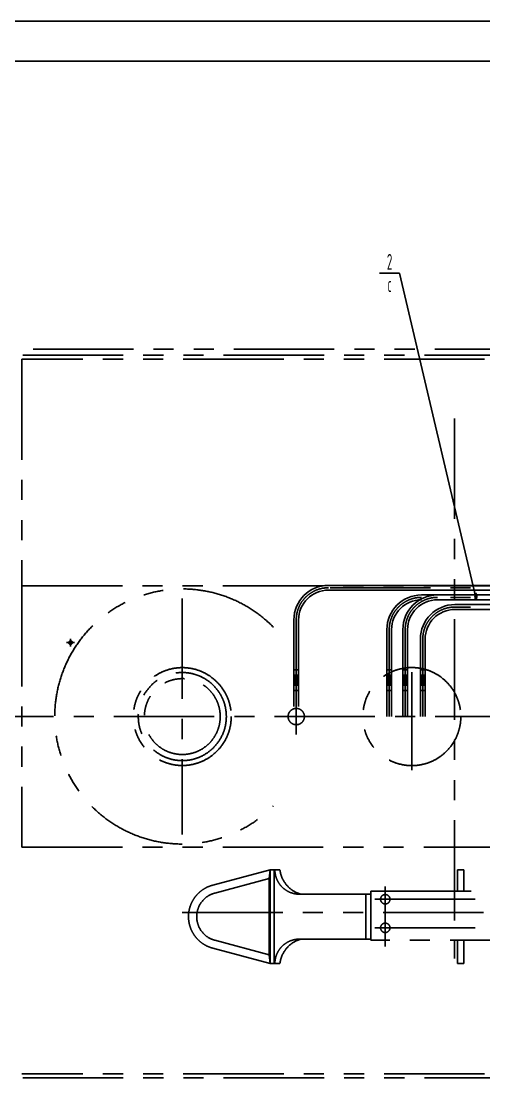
# Model space of a CAD drawing. Header units: millimetres. Extents: x 0 to 21000, y 0 to 14850.
# Drawn here: x 5662 to 8541, y 8275 to 14850 of the extents above; entities that cross this region are included whole.
import ezdxf
from ezdxf.enums import TextEntityAlignment as Align

# ---------------------------------------------------------------- set-up
doc = ezdxf.new("R2010")
doc.units = ezdxf.units.MM
doc.header["$LTSCALE"] = 500
doc.linetypes.add('G', pattern=[2, 1.25, -0.25, 0.25, -0.25])
doc.linetypes.add('K', pattern=[2.5, 1.25, -0.25, 0.25, -0.25, 0.25, -0.25])
for name, color, linetype in [('01', 7, 'Continuous'), ('02', 1, 'Continuous'), ('05', 4, 'G'), ('07', 6, 'K'), ('11', 3, 'Continuous')]:
    doc.layers.add(name, color=color, linetype=linetype)
doc.styles.get("Standard").update_dxf_attribs({"font": 'isocp', "width": 0.707, "bigfont": 'intecad.shx'})

# ---------------------------------------------------------------- blocks, each defined once
blk = doc.blocks.new('*U63')
at = {"layer": '01'}
blk.add_lwpolyline([(415, 292), (25, 292)], dxfattribs=at)
at = {"layer": '02'}
blk.add_lwpolyline([(420, 297), (0, 297)], dxfattribs=at)

msp = doc.modelspace()

# ---------------------------------------------------------------- linework, layer by layer
at = {"layer": '01', "color": 7, "linetype": 'Continuous'}
for p, q in [((10209.016, 11339.484), (7573.642, 11339.484)), ((10209.016, 11309.484), (7573.642, 11309.484)), ((10209.016, 11279.484), (8152.365, 11279.484)), ((10209.016, 11249.484), (8251.873, 11249.484)), ((10209.016, 11219.484), (8360.859, 11219.484)), ((10209.016, 11189.484), (8360.859, 11189.484)), ((7358.642, 11124.484), (7358.642, 10586.629)), ((7388.642, 11124.484), (7388.642, 10586.629)), ((7937.365, 10523.018), (7937.365, 11064.484)), ((7967.365, 10523.018), (7967.365, 11064.484)), ((8036.873, 10523.018), (8036.873, 11064.484)), ((8066.873, 10523.018), (8066.873, 11064.484)), ((8145.859, 10523.018), (8145.859, 11004.484)), ((8175.859, 10523.018), (8175.859, 11004.484)), ((7358.641, 10781.065), (7388.642, 10781.065)), ((7358.642, 10718.212), (7388.642, 10718.212)), ((7361.142, 10781.065), (7386.142, 10781.065)), ((7361.142, 10771.065), (7386.142, 10771.065)), ((7361.142, 10771.065), (7386.142, 10771.065)), ((7361.142, 10761.065), (7386.142, 10761.065)), ((7361.142, 10761.065), (7386.142, 10761.065)), ((7361.142, 10753.635), (7386.142, 10753.635)), ((7361.142, 10743.635), (7386.142, 10743.635)), ((7361.142, 10738.212), (7386.142, 10738.212)), ((7361.142, 10728.212), (7386.142, 10728.212)), ((7937.365, 10781.065), (7967.366, 10781.065)), ((7937.366, 10718.212), (7967.366, 10718.212)), ((7939.866, 10781.065), (7964.866, 10781.065)), ((7939.866, 10771.065), (7964.866, 10771.065)), ((7939.866, 10771.065), (7964.866, 10771.065)), ((7939.866, 10761.065), (7964.866, 10761.065)), ((7939.866, 10761.065), (7964.866, 10761.065)), ((7939.866, 10753.635), (7964.866, 10753.635)), ((7939.866, 10743.635), (7964.866, 10743.635)), ((7939.866, 10738.212), (7964.866, 10738.212)), ((7939.866, 10728.212), (7964.866, 10728.212)), ((8036.873, 10781.065), (8066.874, 10781.065)), ((8036.874, 10718.212), (8066.874, 10718.212)), ((8039.374, 10781.065), (8064.374, 10781.065)), ((8039.374, 10771.065), (8064.374, 10771.065)), ((8039.374, 10771.065), (8064.374, 10771.065)), ((8039.374, 10761.065), (8064.374, 10761.065)), ((8039.374, 10761.065), (8064.374, 10761.065)), ((8039.374, 10753.635), (8064.374, 10753.635)), ((8039.374, 10743.635), (8064.374, 10743.635)), ((8039.374, 10738.212), (8064.374, 10738.212)), ((8039.374, 10728.212), (8064.374, 10728.212)), ((8145.858, 10781.065), (8175.859, 10781.065)), ((8145.859, 10718.212), (8175.859, 10718.212)), ((8148.359, 10781.065), (8173.359, 10781.065)), ((8148.359, 10771.065), (8173.359, 10771.065)), ((8148.359, 10771.065), (8173.359, 10771.065)), ((8148.359, 10761.065), (8173.359, 10761.065)), ((8148.359, 10761.065), (8173.359, 10761.065)), ((8148.359, 10753.635), (8173.359, 10753.635)), ((8148.359, 10743.635), (8173.359, 10743.635)), ((8148.359, 10738.212), (8173.359, 10738.212)), ((8148.359, 10728.212), (8173.359, 10728.212))]:
    msp.add_line(p, q, dxfattribs=at)
at = {"layer": '01'}
for p, q in [((7358.641, 10813.065), (7388.642, 10813.065)), ((7358.641, 10813.065), (7358.641, 10781.065)), ((7361.142, 10813.065), (7386.142, 10813.065)), ((7388.642, 10811.694), (7388.642, 10781.065)), ((7937.365, 10813.065), (7937.365, 10781.065)), ((7937.365, 10813.065), (7967.366, 10813.065)), ((7939.866, 10813.065), (7964.866, 10813.065)), ((7967.366, 10811.694), (7967.366, 10781.065)), ((8036.873, 10813.065), (8066.874, 10813.065)), ((8036.873, 10813.065), (8036.873, 10781.065)), ((8039.374, 10813.065), (8064.374, 10813.065)), ((8066.874, 10811.694), (8066.874, 10781.065)), ((8145.858, 10813.065), (8145.858, 10781.065)), ((8145.858, 10813.065), (8175.859, 10813.065)), ((8148.359, 10813.065), (8173.359, 10813.065)), ((8175.859, 10811.694), (8175.859, 10781.065)), ((7361.142, 10771.065), (7361.142, 10761.065)), ((7361.142, 10771.065), (7361.142, 10761.065)), ((7361.142, 10771.065), (7361.142, 10761.065)), ((7361.142, 10753.635), (7361.142, 10743.635)), ((7361.142, 10743.635), (7361.142, 10753.635)), ((7361.142, 10738.212), (7361.142, 10728.212)), ((7361.142, 10728.212), (7361.142, 10738.212)), ((7362.949, 10781.065), (7362.949, 10771.065)), ((7362.949, 10781.065), (7362.949, 10771.065)), ((7362.949, 10718.212), (7362.949, 10728.212)), ((7364.539, 10753.635), (7364.539, 10761.065)), ((7364.539, 10738.212), (7364.539, 10743.635)), ((7368.936, 10771.065), (7368.936, 10761.065)), ((7368.936, 10771.065), (7368.936, 10761.065)), ((7368.936, 10743.635), (7368.936, 10753.635)), ((7368.936, 10728.212), (7368.936, 10738.212)), ((7378.348, 10771.065), (7378.348, 10761.065)), ((7378.348, 10771.065), (7378.348, 10761.065)), ((7378.348, 10743.635), (7378.348, 10753.635)), ((7378.348, 10728.212), (7378.348, 10738.212)), ((7382.169, 10738.212), (7382.169, 10743.635)), ((7382.357, 10753.635), (7382.357, 10761.065)), ((7384.335, 10781.065), (7384.335, 10771.065)), ((7384.335, 10781.065), (7384.335, 10771.065)), ((7384.335, 10718.212), (7384.335, 10728.212)), ((7386.142, 10771.065), (7386.142, 10761.065)), ((7386.142, 10771.065), (7386.142, 10761.065)), ((7386.142, 10771.065), (7386.142, 10761.065)), ((7386.142, 10753.635), (7386.142, 10743.635)), ((7386.142, 10743.635), (7386.142, 10753.635)), ((7386.142, 10738.212), (7386.142, 10728.212)), ((7386.142, 10728.212), (7386.142, 10738.212)), ((7939.866, 10771.065), (7939.866, 10761.065)), ((7939.866, 10771.065), (7939.866, 10761.065)), ((7939.866, 10771.065), (7939.866, 10761.065)), ((7939.866, 10743.635), (7939.866, 10753.635)), ((7939.866, 10753.635), (7939.866, 10743.635)), ((7939.866, 10728.212), (7939.866, 10738.212)), ((7939.866, 10738.212), (7939.866, 10728.212)), ((7941.672, 10781.065), (7941.672, 10771.065)), ((7941.672, 10781.065), (7941.672, 10771.065)), ((7941.672, 10718.212), (7941.672, 10728.212)), ((7943.263, 10753.635), (7943.263, 10761.065)), ((7943.263, 10738.212), (7943.263, 10743.635)), ((7947.66, 10771.065), (7947.66, 10761.065)), ((7947.66, 10771.065), (7947.66, 10761.065)), ((7947.66, 10743.635), (7947.66, 10753.635)), ((7947.66, 10728.212), (7947.66, 10738.212)), ((7957.071, 10771.065), (7957.071, 10761.065)), ((7957.071, 10771.065), (7957.071, 10761.065)), ((7957.071, 10743.635), (7957.071, 10753.635)), ((7957.071, 10728.212), (7957.071, 10738.212)), ((7960.893, 10738.212), (7960.893, 10743.635)), ((7961.08, 10753.635), (7961.08, 10761.065)), ((7963.059, 10781.065), (7963.059, 10771.065)), ((7963.059, 10781.065), (7963.059, 10771.065)), ((7963.059, 10718.212), (7963.059, 10728.212)), ((7964.866, 10771.065), (7964.866, 10761.065)), ((7964.866, 10771.065), (7964.866, 10761.065)), ((7964.866, 10771.065), (7964.866, 10761.065)), ((7964.866, 10743.635), (7964.866, 10753.635)), ((7964.866, 10753.635), (7964.866, 10743.635)), ((7964.866, 10728.212), (7964.866, 10738.212)), ((7964.866, 10738.212), (7964.866, 10728.212)), ((8039.374, 10771.065), (8039.374, 10761.065)), ((8039.374, 10771.065), (8039.374, 10761.065)), ((8039.374, 10771.065), (8039.374, 10761.065)), ((8039.374, 10753.635), (8039.374, 10743.635)), ((8039.374, 10743.635), (8039.374, 10753.635)), ((8039.374, 10738.212), (8039.374, 10728.212)), ((8039.374, 10728.212), (8039.374, 10738.212)), ((8041.181, 10781.065), (8041.181, 10771.065)), ((8041.181, 10781.065), (8041.181, 10771.065)), ((8041.181, 10718.212), (8041.181, 10728.212)), ((8042.771, 10753.635), (8042.771, 10761.065)), ((8042.771, 10738.212), (8042.771, 10743.635)), ((8047.168, 10771.065), (8047.168, 10761.065)), ((8047.168, 10771.065), (8047.168, 10761.065)), ((8047.168, 10743.635), (8047.168, 10753.635)), ((8047.168, 10728.212), (8047.168, 10738.212)), ((8056.58, 10771.065), (8056.58, 10761.065)), ((8056.58, 10771.065), (8056.58, 10761.065)), ((8056.58, 10743.635), (8056.58, 10753.635)), ((8056.58, 10728.212), (8056.58, 10738.212)), ((8060.401, 10738.212), (8060.401, 10743.635)), ((8060.589, 10753.635), (8060.589, 10761.065)), ((8062.567, 10781.065), (8062.567, 10771.065)), ((8062.567, 10781.065), (8062.567, 10771.065)), ((8062.567, 10718.212), (8062.567, 10728.212)), ((8064.374, 10771.065), (8064.374, 10761.065)), ((8064.374, 10771.065), (8064.374, 10761.065)), ((8064.374, 10771.065), (8064.374, 10761.065)), ((8064.374, 10753.635), (8064.374, 10743.635)), ((8064.374, 10743.635), (8064.374, 10753.635)), ((8064.374, 10738.212), (8064.374, 10728.212)), ((8064.374, 10728.212), (8064.374, 10738.212)), ((8148.359, 10771.065), (8148.359, 10761.065)), ((8148.359, 10771.065), (8148.359, 10761.065)), ((8148.359, 10771.065), (8148.359, 10761.065)), ((8148.359, 10743.635), (8148.359, 10753.635)), ((8148.359, 10753.635), (8148.359, 10743.635)), ((8148.359, 10728.212), (8148.359, 10738.212)), ((8148.359, 10738.212), (8148.359, 10728.212)), ((8150.166, 10781.065), (8150.166, 10771.065)), ((8150.166, 10781.065), (8150.166, 10771.065)), ((8150.166, 10718.212), (8150.166, 10728.212)), ((8151.757, 10753.635), (8151.757, 10761.065)), ((8151.757, 10738.212), (8151.757, 10743.635)), ((8156.154, 10771.065), (8156.154, 10761.065)), ((8156.154, 10771.065), (8156.154, 10761.065)), ((8156.154, 10743.635), (8156.154, 10753.635)), ((8156.154, 10728.212), (8156.154, 10738.212)), ((8165.565, 10771.065), (8165.565, 10761.065)), ((8165.565, 10771.065), (8165.565, 10761.065)), ((8165.565, 10743.635), (8165.565, 10753.635)), ((8165.565, 10728.212), (8165.565, 10738.212)), ((8169.387, 10738.212), (8169.387, 10743.635)), ((8169.574, 10753.635), (8169.574, 10761.065)), ((8171.553, 10781.065), (8171.553, 10771.065)), ((8171.553, 10781.065), (8171.553, 10771.065)), ((8171.553, 10718.212), (8171.553, 10728.212)), ((8173.359, 10771.065), (8173.359, 10761.065)), ((8173.359, 10771.065), (8173.359, 10761.065)), ((8173.359, 10771.065), (8173.359, 10761.065)), ((8173.359, 10743.635), (8173.359, 10753.635)), ((8173.359, 10753.635), (8173.359, 10743.635)), ((8173.359, 10728.212), (8173.359, 10738.212)), ((8173.359, 10738.212), (8173.359, 10728.212)), ((7358.642, 10686.212), (7388.642, 10686.212)), ((7937.366, 10686.212), (7967.366, 10686.212)), ((8036.874, 10686.212), (8066.874, 10686.212)), ((8145.859, 10686.212), (8175.859, 10686.212))]:
    msp.add_line(p, q, dxfattribs=at)
at = {"layer": '01', "color": 7, "linetype": 'Continuous'}
for centre, radius in [((7573.642, 11124.484), 215), ((7573.642, 11124.484), 185), ((8152.365, 11064.484), 215), ((8152.365, 11064.484), 185), ((8251.873, 11064.484), 215), ((8251.873, 11064.484), 185), ((8360.859, 11004.484), 215), ((8360.859, 11004.484), 185)]:
    msp.add_arc(centre, radius, 90, 180, dxfattribs=at)
at = {"layer": '02'}
for p, q in [((8016.393, 13282.748), (7892.393, 13282.748)), ((8491.421, 11264.484), (8016.393, 13282.748))]:
    msp.add_line(p, q, dxfattribs=at)
at = {"layer": '05'}
for p, q in [((10209.016, 11324.484), (7573.642, 11324.484)), ((10209.016, 11264.484), (8251.873, 11264.484)), ((10209.016, 11204.484), (8360.859, 11204.484)), ((7373.642, 11124.484), (7373.642, 10586.629)), ((7952.365, 10523.018), (7952.365, 11064.484)), ((8051.873, 10523.018), (8051.873, 11064.484)), ((8160.859, 10523.018), (8160.859, 11004.484))]:
    msp.add_line(p, q, dxfattribs=at)
at = {"layer": '05', "color": 4, "linetype": 'G'}
for p, q in [((6664.616, 11258.071), (6664.616, 9788.821)), ((8092.842, 10189.622), (8092.842, 10799.557)), ((7373.642, 10586.629), (7373.642, 10411.872)), ((4238.596, 10523.018), (13489.124, 10523.018))]:
    msp.add_line(p, q, dxfattribs=at)
at = {"layer": '05'}
for centre in [(7573.642, 11124.484), (8152.365, 11064.484), (8251.873, 11064.484), (8360.859, 11004.484)]:
    msp.add_arc(centre, 200, 90, 180, dxfattribs=at)
at = {"layer": '07', "color": 6, "linetype": 'K'}
for p, q in [((4421.616, 12771.018), (13324.616, 12771.018)), ((4485.616, 12809.018), (12822.607, 12809.018)), ((12295.607, 12746.027), (5666.616, 12746.027)), ((5666.616, 12746.027), (5666.616, 11336.027)), ((8358.816, 12378.138), (8358.816, 9017.202)), ((5666.616, 11336.027), (13213.616, 11336.027)), ((5666.616, 11336.027), (13213.616, 11336.027)), ((5666.616, 11336.027), (5666.616, 9710.027)), ((5993.463, 10983.218), (5944.77, 10983.218)), ((5969.116, 11007.564), (5969.116, 10958.871)), ((5666.616, 9710.027), (13213.616, 9710.027)), ((5666.616, 9710.027), (13213.616, 9710.027)), ((7211.166, 9570.018), (6853.567, 9474.085)), ((7204.166, 9515.336), (7211.166, 9570.018)), ((7211.166, 9570.018), (7211.166, 8986.018)), ((7211.166, 9570.018), (7236.189, 9570.018)), ((7236.189, 8986.018), (7236.189, 9570.018)), ((7236.189, 9570.018), (7271.955, 9570.018)), ((7236.189, 9570.018), (7252.189, 9570.018)), ((7252.189, 9570.018), (7252.189, 9570.018)), ((8377.616, 9437.168), (8377.616, 9570.018)), ((8415.616, 9570.018), (8377.616, 9570.018)), ((8415.616, 9570.018), (8415.616, 9437.168)), ((7204.166, 9515.336), (6866.781, 9424.826)), ((7204.166, 9515.336), (7204.166, 9040.699)), ((7837.616, 9418.018), (7392.53, 9418.018)), ((7806.192, 9418.018), (7806.192, 9138.018)), ((7837.616, 9437.168), (8955.616, 9437.168)), ((7837.616, 9132.018), (7837.616, 9437.168)), ((7927.516, 9466.607), (7927.516, 9092.191)), ((7861.91, 9386.368), (8854.616, 9386.368)), ((6664.616, 9303.818), (9060.071, 9303.818)), ((7861.91, 9208.568), (8854.616, 9208.568)), ((7211.166, 8986.018), (6853.567, 9081.95)), ((7204.166, 9040.699), (6866.781, 9131.209)), ((7837.616, 9138.018), (7392.53, 9138.018)), ((8955.616, 9132.018), (7837.616, 9132.018)), ((8377.616, 8986.018), (8377.616, 9132.018)), ((8415.616, 9132.018), (8415.616, 8986.018)), ((7204.166, 9040.699), (7211.166, 8986.018)), ((7211.166, 8986.018), (7236.189, 8986.018)), ((7236.189, 8986.018), (7271.955, 8986.018)), ((8415.616, 8986.018), (8377.616, 8986.018)), ((12295.607, 8300.027), (5666.616, 8300.027)), ((4421.616, 8275.018), (13324.607, 8275.018))]:
    msp.add_line(p, q, dxfattribs=at)
for centre, radius in [((5969.116, 10983.218), 11), ((6664.616, 10523.018), 304.5), ((6664.616, 10523.018), 274), ((8092.842, 10523.018), 305), ((6664.616, 10523.018), 236), ((7373.642, 10523.018), 50.8), ((7927.516, 9386.368), 29.37), ((7927.516, 9208.568), 29.37)]:
    msp.add_circle(centre, radius, dxfattribs=at)
for centre, radius, start, end in [((6664.616, 10523.446), 793.75, 44.4216097, 315.4917369), ((7392.53, 9570.018), 152, 180, 270), ((7449.699, 9590.641), 178.936, 186.6184837, 254.7356286), ((6906.166, 9278.018), 203, 105.0171065, 254.9828935), ((6906.166, 9278.018), 152, 105.0171065, 254.9828935), ((7392.53, 8986.018), 152, 90, 180), ((7449.699, 8965.394), 178.936, 105.2643714, 173.3815163)]:
    msp.add_arc(centre, radius, start, end, dxfattribs=at)

# ---------------------------------------------------------------- block references
at = {"layer": '01', "xscale": 50, "yscale": 50, "zscale": 50}
msp.add_blockref('*U63', (0, 0), dxfattribs=at)

# ---------------------------------------------------------------- texts
at = {"layer": '02', "width": 0.605172}
msp.add_text('\\M+5A1F1', height=40, dxfattribs=at).set_placement((8479.421, 11244.484), (8503.421, 11244.484), align=Align.FIT)
at = {"layer": '11'}
for s, width, p, p2 in [('2', 0.562593, (7937.405, 13302.748), (7971.382, 13302.748)), ('c', 0.528276, (7942.627, 13163.753), (7966.16, 13163.753))]:
    msp.add_text(s, height=98.995, dxfattribs=dict(at, width=width)).set_placement(p, p2, align=Align.FIT)

doc.saveas('drawing.dxf')
